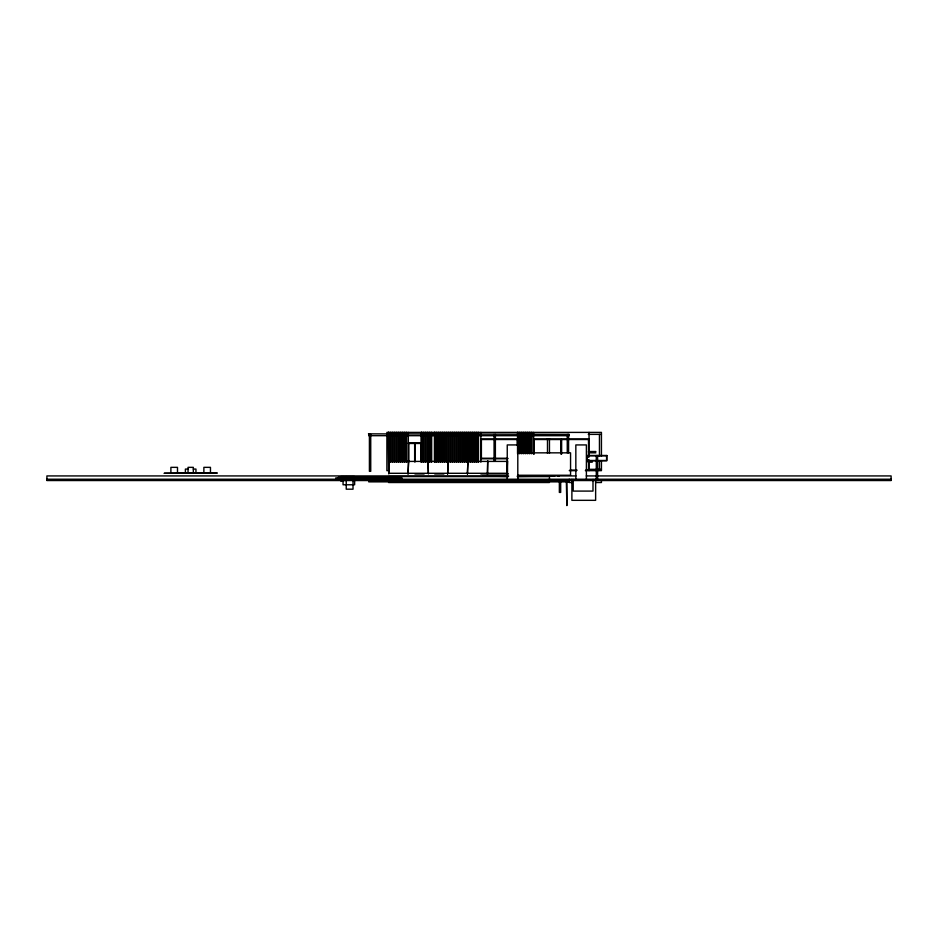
<?xml version="1.0" encoding="UTF-8"?>
<svg xmlns="http://www.w3.org/2000/svg" width="938" height="938" viewBox="0 0 938 938"><rect width="100%" height="100%" fill="white"/><g stroke="black" fill="none" stroke-linecap="round" stroke-linejoin="round"><path stroke-width="1.41" d="M588.267 434.376L601.434 434.376M480.866 438.996L517.799 438.996M533.628 438.996L589.041 438.996M480.866 439.523L517.799 439.523M533.628 439.523L589.041 439.523M408.323 442.947L421.514 442.947M408.323 443.475L421.514 443.475M517.799 444.929L507.247 444.929L507.247 479.224M588.407 451.518L595.9 451.518M517.799 452.843L570.562 452.843L570.562 475.261L517.799 475.261M588.407 452.843L595.9 452.843M480.866 458.248L507.857 458.248M480.866 458.776L507.857 458.776M427.845 460.757L428.373 473.948L427.716 432.395M388.801 461.414L408.053 461.414M408.593 461.414L427.845 461.414M428.373 461.414L447.625 461.414M448.153 461.414L467.417 461.414M467.945 461.414L487.197 461.414M487.725 461.414L506.989 461.414M588.067 461.414L592.335 461.414L592.335 462.071L588.067 462.071M188.046 469.07L185.396 469.07L185.396 473.022M193.322 469.07L195.948 469.07L195.948 473.022M588.267 469.328L601.434 469.328M569.917 470.126L577.069 470.126M585.652 470.126L589.041 470.126M389.047 470.653L386.89 470.653L386.89 432.395L601.434 432.395L601.434 456.22M569.249 470.653L576.565 470.653M585.347 470.653L601.434 470.653L601.434 460.593M388.801 473.291L408.053 473.291M408.593 473.291L427.845 473.291M428.373 473.291L447.625 473.291M448.153 473.291L467.417 473.291M467.945 473.291L487.197 473.291M487.725 473.291L506.989 473.291M414.924 473.948L424.152 473.948M434.704 473.948L443.932 473.948M480.866 473.948L508.443 473.948M508.572 475.929L46.9 475.929L46.9 480.537L891.1 480.537L891.1 475.929L586.25 475.929M517.366 475.929L575.991 475.929M507.54 476.457L482.847 476.058M517.776 476.457L554.733 476.058M558.169 476.316L559.224 476.316M340.67 476.586L354.634 476.586L354.634 484.77L343.062 484.77L343.062 476.586M388.543 476.586L508.502 476.586M517.284 476.586L549.457 476.586L549.457 479.224M46.9 479.224L891.1 479.224M46.9 479.881L341.491 479.881M354.681 479.881L369.338 479.881M600.906 479.881L891.1 479.881M340.67 481.03L343.589 481.03M569.249 481.862L368.751 481.862L368.751 479.224M388.543 482.519L549.457 482.519M572.18 482.519L569.249 482.519L569.249 479.224M595.583 482.519L601.434 482.519L601.434 480.15M599.452 434.376L599.452 456.22M599.452 460.593L599.452 469.328M597.612 455.481L597.612 479.224M596.287 455.481L596.287 479.224M595.63 479.377L595.63 500.329L571.887 500.329L571.887 479.377M592.992 479.482L592.992 491.09L573.212 491.09L573.212 479.482M589.041 432.395L589.041 457.005M589.041 459.925L589.041 470.653M588.513 439.523L588.513 457.005M588.513 459.925L588.513 470.126M586.391 479.224L586.391 444.929L575.838 444.929L575.838 479.224M568.592 434.376L568.592 452.843M567.267 434.376L567.267 452.843M566.88 480.936L566.88 505.605L566.341 480.936M561.592 439.523L561.592 454.086M561.334 439.523L561.334 454.086M561.065 439.523L561.065 454.086M560.678 482.343L560.678 492.415L559.353 492.415L559.353 482.343M549.457 438.75L549.457 453.312M547.487 438.75L547.487 453.312M534.156 439.523L534.156 454.086M533.628 432.395L533.628 454.086M531.916 432.395L531.916 453.652M531.389 432.395L531.389 453.652M529.935 432.395L529.935 453.652M529.407 432.395L529.407 453.652M527.965 432.395L527.965 453.652M527.437 432.395L527.437 453.652M525.984 432.395L525.984 453.652M525.456 432.395L525.456 453.652M524.002 432.395L524.002 453.652M523.474 432.395L523.474 453.652M522.032 432.395L522.032 453.652M521.493 432.395L521.493 453.652M520.051 432.395L520.051 453.652M519.523 432.395L519.523 453.652M518.069 432.395L518.069 453.652M517.799 432.395L517.799 479.224M517.542 432.395L517.542 453.652M517.284 439.523L517.284 445.28M507.517 473.948L507.517 460.757L506.989 473.948M495.381 434.376L495.381 461.367M494.068 434.376L494.068 461.367M487.725 473.948L487.725 460.757L487.197 473.948M481.393 439.523L481.393 458.248M480.866 432.395L480.866 462.153M478.497 432.395L478.497 462.153M477.97 432.395L477.97 462.153M476.516 432.395L476.516 462.153M475.988 432.395L475.988 462.153M474.546 432.395L474.546 462.153M474.007 432.395L474.007 462.153M472.564 432.395L472.564 462.153M472.037 432.395L472.037 462.153M470.583 432.395L470.583 462.153M470.055 432.395L470.055 462.153M468.601 432.395L468.601 462.153M468.074 432.395L468.074 462.153M466.62 432.395L466.62 462.153M466.092 432.395L466.092 462.153M464.65 432.395L464.65 462.153M464.122 432.395L464.122 462.153M462.669 432.395L462.669 462.153M462.141 432.395L462.141 462.153M460.687 432.395L460.687 462.153M460.159 432.395L460.159 462.153M458.717 432.395L458.717 462.153M458.178 432.395L458.178 462.153M456.736 432.395L456.736 462.153M456.208 432.395L456.208 462.153M454.754 432.395L454.754 462.153M454.226 432.395L454.226 462.153M452.773 432.395L452.773 462.153M452.245 432.395L452.245 462.153M450.803 432.395L450.803 462.153M450.263 432.395L450.263 462.153M448.821 432.395L448.821 462.153M448.294 432.395L448.294 462.153M446.84 432.395L446.84 462.153M446.312 432.395L446.312 462.153M444.858 432.395L444.858 462.153M444.331 432.395L444.331 462.153M442.888 432.395L442.888 462.153M442.349 432.395L442.349 462.153M440.907 432.395L440.907 462.153M440.379 432.395L440.379 462.153M438.925 432.395L438.925 462.153M438.398 432.395L438.398 462.153M436.944 432.395L436.944 462.153M436.416 432.395L436.416 462.153M434.974 432.395L434.974 462.153M434.704 432.395L434.704 462.153M434.435 432.395L434.435 462.153M431.668 432.395L431.668 462.153M431.14 432.395L431.14 462.153M429.698 432.395L429.698 462.153M429.428 434.376L429.428 461.367M429.158 432.395L429.158 462.153M428.103 434.376L428.103 461.367M427.189 432.395L427.189 462.153M425.735 432.395L425.735 462.153M425.207 432.395L425.207 462.153M423.753 432.395L423.753 462.153M423.226 432.395L423.226 462.153M421.783 432.395L421.783 462.153M421.514 432.395L421.514 462.153M421.244 432.395L421.244 462.153M420.986 443.475L420.986 461.707M415.182 443.475L415.182 461.707M414.924 443.475L414.924 461.707M414.655 443.475L414.655 461.707M408.851 443.475L408.851 461.707M408.323 432.395L408.323 462.153M406.611 432.395L406.611 462.153M406.084 432.395L406.084 462.153M404.63 432.395L404.63 462.153M404.102 432.395L404.102 462.153M402.648 432.395L402.648 462.153M402.121 432.395L402.121 462.153M400.678 432.395L400.678 462.153M400.139 432.395L400.139 462.153M399.096 477.899L399.096 477.243L338.407 477.243L338.407 477.899M398.697 432.395L398.697 462.153M398.169 432.395L398.169 462.153M396.715 432.395L396.715 462.153M396.188 432.395L396.188 462.153M394.734 432.395L394.734 462.153M394.206 432.395L394.206 462.153M392.764 432.395L392.764 462.153M392.225 432.395L392.225 462.153M390.783 432.395L390.783 462.153M390.255 432.395L390.255 462.153M388.801 432.395L388.801 473.948L388.273 432.395M388.543 432.395L388.543 470.653M370.733 434.376L370.733 471.31L369.408 471.31L369.408 434.376M369.021 434.376L368.482 433.848L569.249 434.376L569.249 435.689L368.751 435.689L368.751 434.376M353.016 476.586L353.016 489.19L346.239 489.19L346.239 476.586M210.464 473.022L210.464 467.347L203.874 467.347L203.874 473.022M193.322 473.022L193.322 467.347L188.046 467.347L188.046 473.022M177.493 473.022L177.493 467.347L170.892 467.347L170.892 473.022M606.839 455.481L587.059 455.481L587.059 460.757L606.839 460.757L606.839 455.481M606.581 455.739L587.317 455.739L587.317 460.488L606.581 460.488L606.581 455.739M408.593 460.757L408.053 473.948L408.593 460.757M448.153 460.757L447.625 473.948L448.153 460.757M467.945 460.757L467.417 473.948L467.945 460.757M217.053 473.022L164.291 473.291L217.053 473.022M395.133 477.372L342.37 477.512L395.133 477.372M401.722 477.899L335.781 477.899L335.781 478.955L401.722 478.955L401.722 477.899"/></g></svg>
